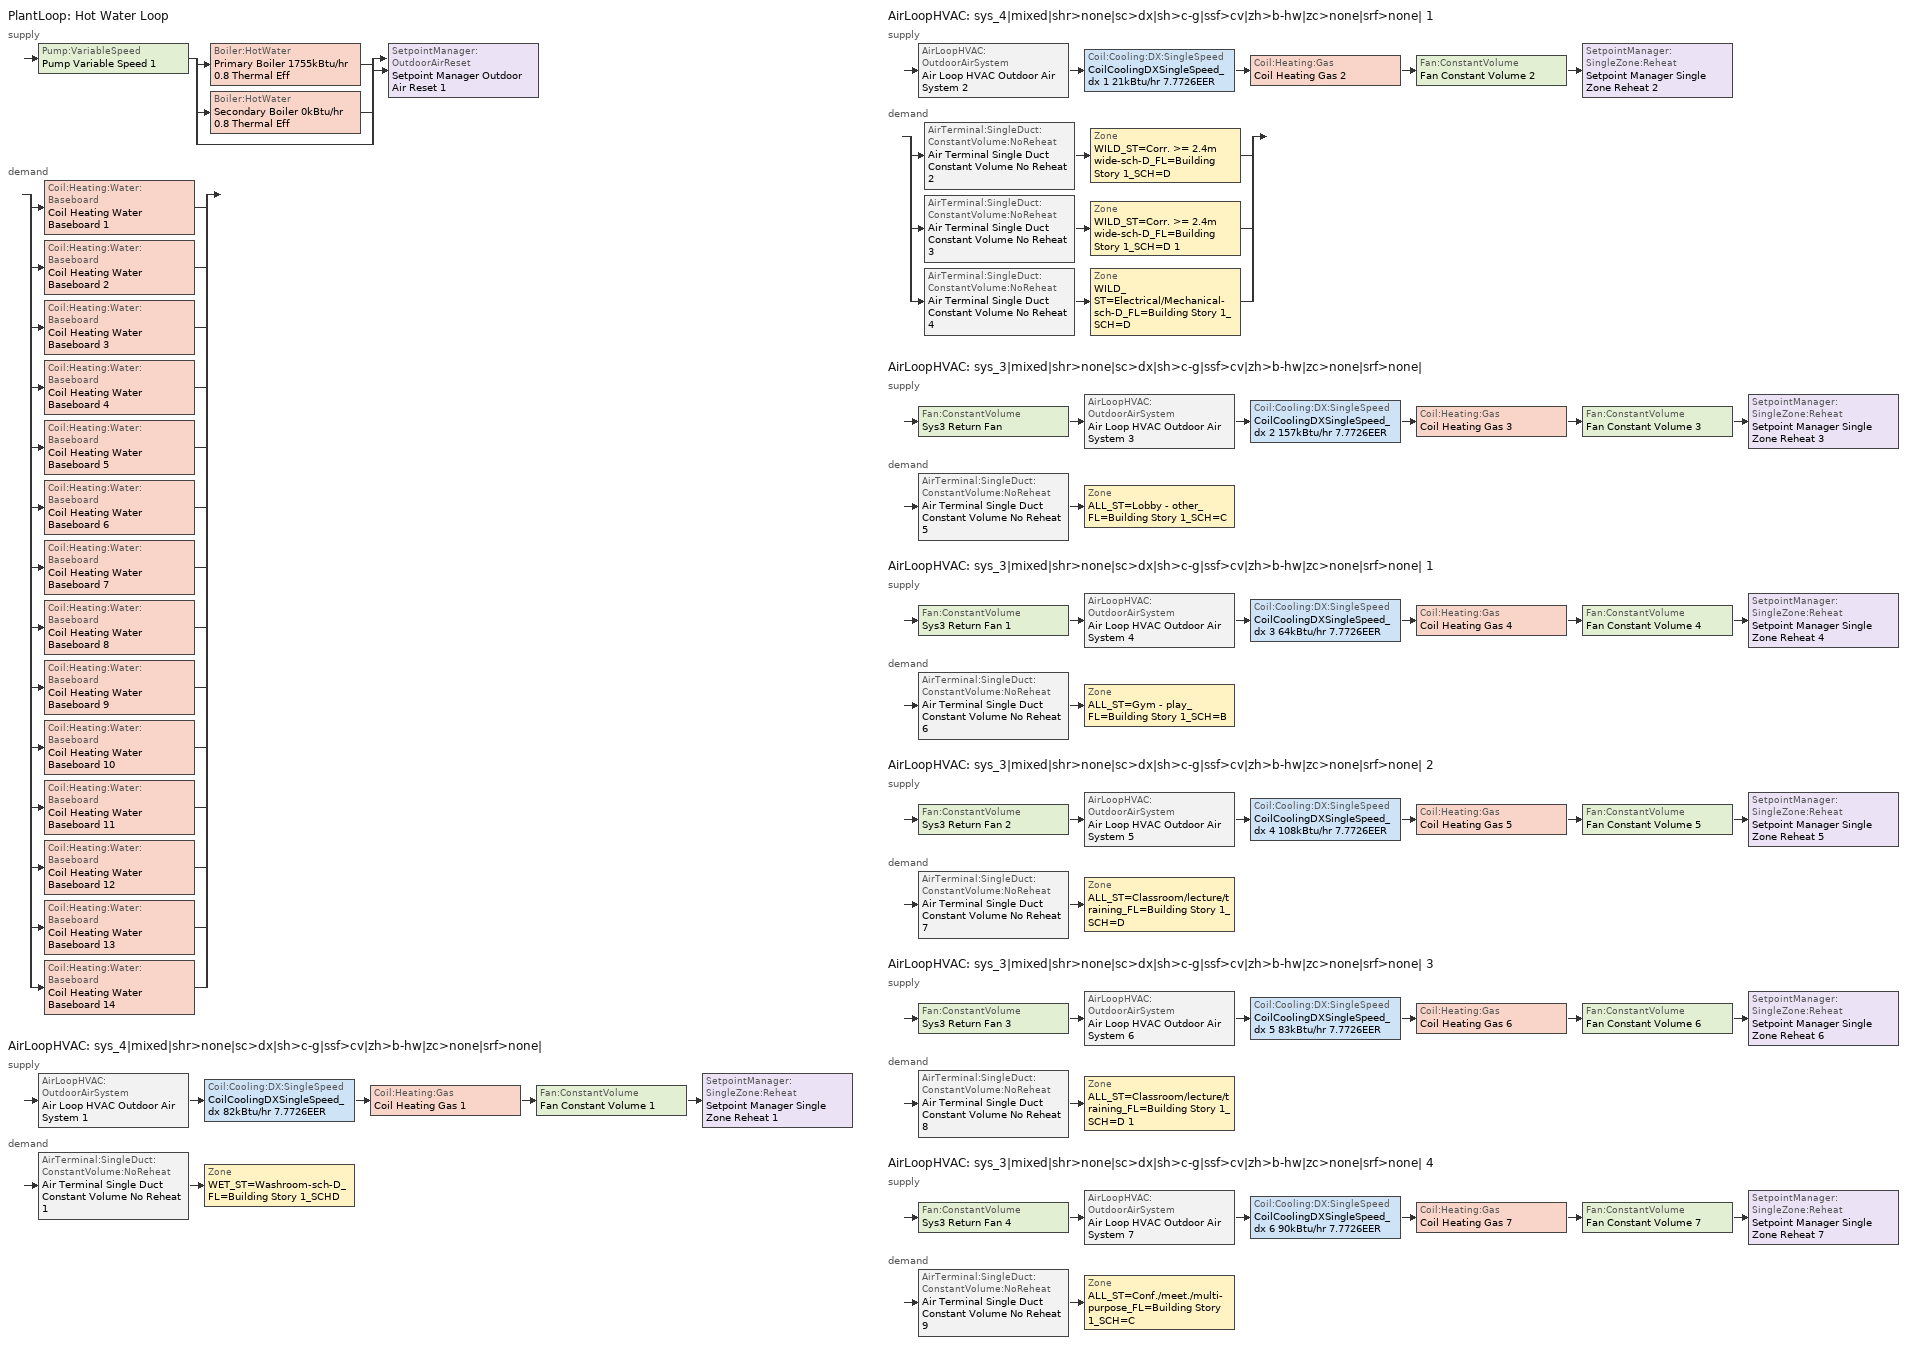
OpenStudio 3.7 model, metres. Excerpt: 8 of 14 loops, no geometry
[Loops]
PlantLoop 'Hot Water Loop'
 supply: Pump:VariableSpeed 'Pump Variable Speed 1' > split
  | Boiler:HotWater 'Primary Boiler 1755kBtu/hr 0.8 Thermal Eff'
  | Boiler:HotWater 'Secondary Boiler 0kBtu/hr 0.8 Thermal Eff'
  | bypass
  join > SetpointManager:OutdoorAirReset 'Setpoint Manager Outdoor Air Reset 1'
 demand: split
  | Coil:Heating:Water:Baseboard 'Coil Heating Water Baseboard 1'
  | Coil:Heating:Water:Baseboard 'Coil Heating Water Baseboard 2'
  | Coil:Heating:Water:Baseboard 'Coil Heating Water Baseboard 3'
  | Coil:Heating:Water:Baseboard 'Coil Heating Water Baseboard 4'
  | Coil:Heating:Water:Baseboard 'Coil Heating Water Baseboard 5'
  | Coil:Heating:Water:Baseboard 'Coil Heating Water Baseboard 6'
  | Coil:Heating:Water:Baseboard 'Coil Heating Water Baseboard 7'
  | Coil:Heating:Water:Baseboard 'Coil Heating Water Baseboard 8'
  | Coil:Heating:Water:Baseboard 'Coil Heating Water Baseboard 9'
  | Coil:Heating:Water:Baseboard 'Coil Heating Water Baseboard 10'
  | Coil:Heating:Water:Baseboard 'Coil Heating Water Baseboard 11'
  | Coil:Heating:Water:Baseboard 'Coil Heating Water Baseboard 12'
  | Coil:Heating:Water:Baseboard 'Coil Heating Water Baseboard 13'
  | Coil:Heating:Water:Baseboard 'Coil Heating Water Baseboard 14'
AirLoopHVAC 'sys_4|mixed|shr>none|sc>dx|sh>c-g|ssf>cv|zh>b-hw|zc>none|srf>none|'
 supply: AirLoopHVAC:OutdoorAirSystem 'Air Loop HVAC Outdoor Air System 1' > Coil:Cooling:DX:SingleSpeed 'CoilCoolingDXSingleSpeed_dx 82kBtu/hr 7.7726EER' > Coil:Heating:Gas 'Coil Heating Gas 1' > Fan:ConstantVolume 'Fan Constant Volume 1' > SetpointManager:SingleZone:Reheat 'Setpoint Manager Single Zone Reheat 1'
 demand: AirTerminal:SingleDuct:ConstantVolume:NoReheat 'Air Terminal Single Duct Constant Volume No Reheat 1' > Zone 'WET_ST=Washroom-sch-D_FL=Building Story 1_SCHD'
AirLoopHVAC 'sys_4|mixed|shr>none|sc>dx|sh>c-g|ssf>cv|zh>b-hw|zc>none|srf>none| 1'
 supply: AirLoopHVAC:OutdoorAirSystem 'Air Loop HVAC Outdoor Air System 2' > Coil:Cooling:DX:SingleSpeed 'CoilCoolingDXSingleSpeed_dx 1 21kBtu/hr 7.7726EER' > Coil:Heating:Gas 'Coil Heating Gas 2' > Fan:ConstantVolume 'Fan Constant Volume 2' > SetpointManager:SingleZone:Reheat 'Setpoint Manager Single Zone Reheat 2'
 demand: split
  | AirTerminal:SingleDuct:ConstantVolume:NoReheat 'Air Terminal Single Duct Constant Volume No Reheat 2' > Zone 'WILD_ST=Corr. >= 2.4m wide-sch-D_FL=Building Story 1_SCH=D'
  | AirTerminal:SingleDuct:ConstantVolume:NoReheat 'Air Terminal Single Duct Constant Volume No Reheat 3' > Zone 'WILD_ST=Corr. >= 2.4m wide-sch-D_FL=Building Story 1_SCH=D 1'
  | AirTerminal:SingleDuct:ConstantVolume:NoReheat 'Air Terminal Single Duct Constant Volume No Reheat 4' > Zone 'WILD_ST=Electrical/Mechanical-sch-D_FL=Building Story 1_SCH=D'
AirLoopHVAC 'sys_3|mixed|shr>none|sc>dx|sh>c-g|ssf>cv|zh>b-hw|zc>none|srf>none|'
 supply: Fan:ConstantVolume 'Sys3 Return Fan' > AirLoopHVAC:OutdoorAirSystem 'Air Loop HVAC Outdoor Air System 3' > Coil:Cooling:DX:SingleSpeed 'CoilCoolingDXSingleSpeed_dx 2 157kBtu/hr 7.7726EER' > Coil:Heating:Gas 'Coil Heating Gas 3' > Fan:ConstantVolume 'Fan Constant Volume 3' > SetpointManager:SingleZone:Reheat 'Setpoint Manager Single Zone Reheat 3'
 demand: AirTerminal:SingleDuct:ConstantVolume:NoReheat 'Air Terminal Single Duct Constant Volume No Reheat 5' > Zone 'ALL_ST=Lobby - other_FL=Building Story 1_SCH=C'
AirLoopHVAC 'sys_3|mixed|shr>none|sc>dx|sh>c-g|ssf>cv|zh>b-hw|zc>none|srf>none| 1'
 supply: Fan:ConstantVolume 'Sys3 Return Fan 1' > AirLoopHVAC:OutdoorAirSystem 'Air Loop HVAC Outdoor Air System 4' > Coil:Cooling:DX:SingleSpeed 'CoilCoolingDXSingleSpeed_dx 3 64kBtu/hr 7.7726EER' > Coil:Heating:Gas 'Coil Heating Gas 4' > Fan:ConstantVolume 'Fan Constant Volume 4' > SetpointManager:SingleZone:Reheat 'Setpoint Manager Single Zone Reheat 4'
 demand: AirTerminal:SingleDuct:ConstantVolume:NoReheat 'Air Terminal Single Duct Constant Volume No Reheat 6' > Zone 'ALL_ST=Gym - play_FL=Building Story 1_SCH=B'
AirLoopHVAC 'sys_3|mixed|shr>none|sc>dx|sh>c-g|ssf>cv|zh>b-hw|zc>none|srf>none| 2'
 supply: Fan:ConstantVolume 'Sys3 Return Fan 2' > AirLoopHVAC:OutdoorAirSystem 'Air Loop HVAC Outdoor Air System 5' > Coil:Cooling:DX:SingleSpeed 'CoilCoolingDXSingleSpeed_dx 4 108kBtu/hr 7.7726EER' > Coil:Heating:Gas 'Coil Heating Gas 5' > Fan:ConstantVolume 'Fan Constant Volume 5' > SetpointManager:SingleZone:Reheat 'Setpoint Manager Single Zone Reheat 5'
 demand: AirTerminal:SingleDuct:ConstantVolume:NoReheat 'Air Terminal Single Duct Constant Volume No Reheat 7' > Zone 'ALL_ST=Classroom/lecture/training_FL=Building Story 1_SCH=D'
AirLoopHVAC 'sys_3|mixed|shr>none|sc>dx|sh>c-g|ssf>cv|zh>b-hw|zc>none|srf>none| 3'
 supply: Fan:ConstantVolume 'Sys3 Return Fan 3' > AirLoopHVAC:OutdoorAirSystem 'Air Loop HVAC Outdoor Air System 6' > Coil:Cooling:DX:SingleSpeed 'CoilCoolingDXSingleSpeed_dx 5 83kBtu/hr 7.7726EER' > Coil:Heating:Gas 'Coil Heating Gas 6' > Fan:ConstantVolume 'Fan Constant Volume 6' > SetpointManager:SingleZone:Reheat 'Setpoint Manager Single Zone Reheat 6'
 demand: AirTerminal:SingleDuct:ConstantVolume:NoReheat 'Air Terminal Single Duct Constant Volume No Reheat 8' > Zone 'ALL_ST=Classroom/lecture/training_FL=Building Story 1_SCH=D 1'
AirLoopHVAC 'sys_3|mixed|shr>none|sc>dx|sh>c-g|ssf>cv|zh>b-hw|zc>none|srf>none| 4'
 supply: Fan:ConstantVolume 'Sys3 Return Fan 4' > AirLoopHVAC:OutdoorAirSystem 'Air Loop HVAC Outdoor Air System 7' > Coil:Cooling:DX:SingleSpeed 'CoilCoolingDXSingleSpeed_dx 6 90kBtu/hr 7.7726EER' > Coil:Heating:Gas 'Coil Heating Gas 7' > Fan:ConstantVolume 'Fan Constant Volume 7' > SetpointManager:SingleZone:Reheat 'Setpoint Manager Single Zone Reheat 7'
 demand: AirTerminal:SingleDuct:ConstantVolume:NoReheat 'Air Terminal Single Duct Constant Volume No Reheat 9' > Zone 'ALL_ST=Conf./meet./multi-purpose_FL=Building Story 1_SCH=C'
[Sizing:Zone] Zone Cooling Design Supply Air Temperature Input Method=TemperatureDifference; Zone Cooling Design Supply Air Temperature {C}=14; Zone Cooling Design Supply Air Temperature Difference {deltaC}=11; Zone Heating Design Supply Air Temperature Input Method=TemperatureDifference; Zone Heating Design Supply Air Temperature {C}=40; Zone Heating Design Supply Air Temperature Difference {deltaC}=21; Zone Cooling Design Supply Air Humidity Ratio {kg-H2O/kg-air}=0.0085; Zone Heating Design Supply Air Humidity Ratio {kg-H2O/kg-air}=0.008; Zone Heating Sizing Factor=1.3; Zone Cooling Sizing Factor=1.1; Cooling Design Air Flow Method=DesignDay; Heating Design Air Flow Method=DesignDay; Account for Dedicated Outdoor Air System=No; Dedicated Outdoor Air System Control Strategy=NeutralSupplyAir; Dedicated Outdoor Air Low Setpoint Temperature for Design {C}=autosize; Dedicated Outdoor Air High Setpoint Temperature for Design {C}=autosize; Zone Load Sizing Method=Sensible Load Only No Latent Load; Zone Latent Cooling Design Supply Air Humidity Ratio Input Method=HumidityRatioDifference; Zone Cooling Design Supply Air Humidity Ratio Difference {kgWater/kgDryAir}=0.005; Zone Latent Heating Design Supply Air Humidity Ratio Input Method=HumidityRatioDifference; Zone Humidification Design Supply Air Humidity Ratio Difference {kgWater/kgDryAir}=0.005
WET_ST=Washroom-sch-D_FL=Building Story 1_SCHD; ALL_ST=Lobby - other_FL=Building Story 1_SCH=C; ALL_ST=Gym - play_FL=Building Story 1_SCH=B; ALL_ST=Classroom/lecture/training_FL=Building Story 1_SCH=D; ALL_ST=Classroom/lecture/training_FL=Building Story 1_SCH=D 1; ALL_ST=Conf./meet./multi-purpose_FL=Building Story 1_SCH=C; WILD_ST=Corr. >= 2.4m wide-sch-D_FL=Building Story 1_SCH=D; WILD_ST=Corr. >= 2.4m wide-sch-D_FL=Building Story 1_SCH=D 1; WILD_ST=Electrical/Mechanical-sch-D_FL=Building Story 1_SCH=D
[Zone equipment]
WET_ST=Washroom-sch-D_FL=Building Story 1_SCHD: Air Terminal Single Duct Constant Volume No Reheat 1, Zone HVAC Baseboard Convective Water 1, Sys_4_zone_exhaust_fan
ALL_ST=Lobby - other_FL=Building Story 1_SCH=C: Air Terminal Single Duct Constant Volume No Reheat 5, Zone HVAC Baseboard Convective Water 5
ALL_ST=Gym - play_FL=Building Story 1_SCH=B: Air Terminal Single Duct Constant Volume No Reheat 6, Zone HVAC Baseboard Convective Water 6
ALL_ST=Classroom/lecture/training_FL=Building Story 1_SCH=D: Air Terminal Single Duct Constant Volume No Reheat 7, Zone HVAC Baseboard Convective Water 7
ALL_ST=Classroom/lecture/training_FL=Building Story 1_SCH=D 1: Air Terminal Single Duct Constant Volume No Reheat 8, Zone HVAC Baseboard Convective Water 8
ALL_ST=Conf./meet./multi-purpose_FL=Building Story 1_SCH=C: Air Terminal Single Duct Constant Volume No Reheat 9, Zone HVAC Baseboard Convective Water 9
WILD_ST=Corr. >= 2.4m wide-sch-D_FL=Building Story 1_SCH=D: Air Terminal Single Duct Constant Volume No Reheat 2, Zone HVAC Baseboard Convective Water 2, Sys_4_zone_exhaust_fan 1
WILD_ST=Corr. >= 2.4m wide-sch-D_FL=Building Story 1_SCH=D 1: Air Terminal Single Duct Constant Volume No Reheat 3, Zone HVAC Baseboard Convective Water 3, Sys_4_zone_exhaust_fan 2
WILD_ST=Electrical/Mechanical-sch-D_FL=Building Story 1_SCH=D: Air Terminal Single Duct Constant Volume No Reheat 4, Zone HVAC Baseboard Convective Water 4, Sys_4_zone_exhaust_fan 3
[PlantLoop]
Hot Water Loop: Fluid Type=Water; Glycol Concentration=0; Plant Loop Volume {m3}=Autocalculate; Load Distribution Scheme=Optimal
[Sizing:Plant]
Hot Water Loop: Loop Type=Heating; Design Loop Exit Temperature {C}=82; Loop Design Temperature Difference {deltaC}=16; Sizing Option=NonCoincident; Zone Timesteps in Averaging Window=1; Coincident Sizing Factor Mode=None
[Pump:VariableSpeed]
Pump Variable Speed 1: Motor Efficiency=0.895; Pump Control Type=Intermittent; Skin Loss Radiative Fraction=0.5; Design Power Sizing Method=PowerPerFlowPerPressure; Design Electric Power per Unit Flow Rate {W/(m3/s)}=348701.1; Design Shaft Power per Unit Flow Rate per Unit Head {W-s/m3-Pa}=1.28205; Design Minimum Flow Rate Fraction=0
[Boiler:HotWater] Fuel Type=NaturalGas; Nominal Thermal Efficiency=0.8; Normalized Boiler Efficiency Curve=BOILER-EFFFPLR-NECB2011; Water Outlet Upper Temperature Limit {C}=99; On Cycle Parasitic Electric Load {W}=0; Off Cycle Parasitic Fuel Load {W}=0; Sizing Factor=1
Name | Nominal Capacity {W} | Minimum Part Load Ratio | Boiler Flow Mode
Primary Boiler 1755kBtu/hr 0.8 Thermal Eff | 514331 | 0.25 | LeavingSetpointModulated
Secondary Boiler 0kBtu/hr 0.8 Thermal Eff | 0.001 |  | ConstantFlow
[SetpointManager:OutdoorAirReset]
Setpoint Manager Outdoor Air Reset 1: Control Variable=Temperature; Setpoint at Outdoor Low Temperature {C}=82; Outdoor Low Temperature {C}=-16; Setpoint at Outdoor High Temperature {C}=60; Outdoor High Temperature {C}=0; Setpoint Node or NodeList=Hot Water Loop Supply Outlet Node
[AirLoopHVAC] Design Supply Air Flow Rate {m3/s}=autosize; Design Return Air Flow Fraction of Supply Air Flow=1
Name | Availability Schedule
sys_4|mixed|shr>none|sc>dx|sh>c-g|ssf>cv|zh>b-hw|zc>none|srf>none| | sys_4|mixed|shr>none|sc>dx|sh>c-g|ssf>cv|zh>b-hw|zc>none|srf>none| Occ Sch
sys_4|mixed|shr>none|sc>dx|sh>c-g|ssf>cv|zh>b-hw|zc>none|srf>none| 1 | sys_4|mixed|shr>none|sc>dx|sh>c-g|ssf>cv|zh>b-hw|zc>none|srf>none| 1 Occ Sch
sys_3|mixed|shr>none|sc>dx|sh>c-g|ssf>cv|zh>b-hw|zc>none|srf>none| | sys_3|mixed|shr>none|sc>dx|sh>c-g|ssf>cv|zh>b-hw|zc>none|srf>none| Occ Sch
sys_3|mixed|shr>none|sc>dx|sh>c-g|ssf>cv|zh>b-hw|zc>none|srf>none| 1 | sys_3|mixed|shr>none|sc>dx|sh>c-g|ssf>cv|zh>b-hw|zc>none|srf>none| 1 Occ Sch
sys_3|mixed|shr>none|sc>dx|sh>c-g|ssf>cv|zh>b-hw|zc>none|srf>none| 2 | sys_3|mixed|shr>none|sc>dx|sh>c-g|ssf>cv|zh>b-hw|zc>none|srf>none| 2 Occ Sch
sys_3|mixed|shr>none|sc>dx|sh>c-g|ssf>cv|zh>b-hw|zc>none|srf>none| 3 | sys_3|mixed|shr>none|sc>dx|sh>c-g|ssf>cv|zh>b-hw|zc>none|srf>none| 3 Occ Sch
sys_3|mixed|shr>none|sc>dx|sh>c-g|ssf>cv|zh>b-hw|zc>none|srf>none| 4 | sys_3|mixed|shr>none|sc>dx|sh>c-g|ssf>cv|zh>b-hw|zc>none|srf>none| 4 Occ Sch
[Sizing:System] Design Outdoor Air Flow Rate {m3/s}=Autosize; Central Heating Maximum System Air Flow Ratio=1; Preheat Design Temperature {C}=7; Preheat Design Humidity Ratio {kg-H2O/kg-Air}=0.008; Precool Design Temperature {C}=13; Precool Design Humidity Ratio {kg-H2O/kg-Air}=0.008; Central Cooling Design Supply Air Temperature {C}=13; Central Heating Design Supply Air Temperature {C}=43; Sizing Option=NonCoincident; 100% Outdoor Air in Cooling=No; 100% Outdoor Air in Heating=No; Central Cooling Design Supply Air Humidity Ratio {kg-H2O/kg-Air}=0.0085; Central Heating Design Supply Air Humidity Ratio {kg-H2O/kg-Air}=0.008; Cooling Design Air Flow Method=DesignDay; Cooling Design Air Flow Rate {m3/s}=0; Heating Design Air Flow Method=DesignDay; Heating Design Air Flow Rate {m3/s}=0; System Outdoor Air Method=ZoneSum; Zone Maximum Outdoor Air Fraction=1; Cooling Supply Air Flow Rate Per Floor Area {m3/s-m2}=0.00996765; Cooling Fraction of Autosized Cooling Supply Air Flow Rate=1; Cooling Supply Air Flow Rate Per Unit Cooling Capacity {m3/s-W}=3.94755e-05; Heating Supply Air Flow Rate Per Floor Area {m3/s-m2}=0.00996765; Heating Fraction of Autosized Heating Supply Air Flow Rate=1; Heating Fraction of Autosized Cooling Supply Air Flow Rate=1; Heating Supply Air Flow Rate Per Unit Heating Capacity {m3/s-W}=3.15882e-05; Cooling Design Capacity Method=CoolingDesignCapacity; Cooling Design Capacity {W}=autosize; Cooling Design Capacity Per Floor Area {W/m2}=234.7; Fraction of Autosized Cooling Design Capacity=1; Heating Design Capacity Method=HeatingDesignCapacity; Heating Design Capacity {W}=autosize; Heating Design Capacity Per Floor Area {W/m2}=157; Fraction of Autosized Heating Design Capacity=1; Central Cooling Capacity Control Method=OnOff; Occupant Diversity=autosize
Name | Type of Load to Size On
sys_4|mixed|shr>none|sc>dx|sh>c-g|ssf>cv|zh>b-hw|zc>none|srf>none|; sys_4|mixed|shr>none|sc>dx|sh>c-g|ssf>cv|zh>b-hw|zc>none|srf>none| 1 | VentilationRequirement
sys_3|mixed|shr>none|sc>dx|sh>c-g|ssf>cv|zh>b-hw|zc>none|srf>none|; sys_3|mixed|shr>none|sc>dx|sh>c-g|ssf>cv|zh>b-hw|zc>none|srf>none| 1; sys_3|mixed|shr>none|sc>dx|sh>c-g|ssf>cv|zh>b-hw|zc>none|srf>none| 2; sys_3|mixed|shr>none|sc>dx|sh>c-g|ssf>cv|zh>b-hw|zc>none|srf>none| 3; sys_3|mixed|shr>none|sc>dx|sh>c-g|ssf>cv|zh>b-hw|zc>none|srf>none| 4 | Sensible
[Fan:ConstantVolume] Availability Schedule=Always On Discrete; Maximum Flow Rate {m3/s}=AutoSize
Name | Fan Total Efficiency | Pressure Rise {Pa} | Motor Efficiency
Fan Constant Volume 1; Fan Constant Volume 2; Fan Constant Volume 3; Fan Constant Volume 4; Fan Constant Volume 5; Fan Constant Volume 6; Fan Constant Volume 7 | 0.39975 | 640 | 0.615
Sys3 Return Fan; Sys3 Return Fan 1; Sys3 Return Fan 2; Sys3 Return Fan 3; Sys3 Return Fan 4 | 0.25 | 150 | 0.385
[Coil:Heating:Gas] Availability Schedule=Always On Discrete; Gas Burner Efficiency=0.8; Nominal Capacity {W}=AutoSize; On Cycle Parasitic Electric Load {W}=0; Part Load Fraction Correlation Curve=FURNACE-EFFPLR-NECB2011; Off Cycle Parasitic Gas Load {W}=0
Coil Heating Gas 1; Coil Heating Gas 2; Coil Heating Gas 3; Coil Heating Gas 4; Coil Heating Gas 5; Coil Heating Gas 6; Coil Heating Gas 7
[Coil:Cooling:DX:SingleSpeed] Availability Schedule=Always On Discrete; Rated Total Cooling Capacity {W}=autosize; Rated Sensible Heat Ratio=autosize; Rated COP {W/W}=2.72491; Rated Air Flow Rate {m3/s}=autosize; Rated Evaporator Fan Power Per Volume Flow Rate 2017 {W/(m3/s)}=773.3; Rated Evaporator Fan Power Per Volume Flow Rate 2023 {W/(m3/s)}=934.4; Total Cooling Capacity Function of Temperature Curve=DXCOOL-NECB2011-REF-CAPFT; Total Cooling Capacity Function of Flow Fraction Curve=DXCOOL-NECB2011-REF-CAPFFLOW; Energy Input Ratio Function of Temperature Curve=DXCOOL-NECB2011-REF-COOLEIRFT; Energy Input Ratio Function of Flow Fraction Curve=DXCOOL-NECB2011-REF-COOLEIRFFLOW; Part Load Fraction Correlation Curve=DXCOOL-NECB2011-REF-COOLPLFFPLR; Minimum Outdoor Dry-Bulb Temperature for Compressor Operation {C}=-25; Nominal Time for Condensate Removal to Begin {s}=0; Ratio of Initial Moisture Evaporation Rate and Steady State Latent Capacity=0; Maximum Cycling Rate {cycles/hr}=0; Latent Capacity Time Constant {s}=0; Condenser Type=AirCooled; Evaporative Condenser Effectiveness=0.9; Evaporative Condenser Air Flow Rate {m3/s}=autosize; Evaporative Condenser Pump Rated Power Consumption {W}=autosize; Crankcase Heater Capacity {W}=0; Maximum Outdoor Dry-Bulb Temperature for Crankcase Heater Operation {C}=10; Basin Heater Capacity {W/K}=0; Basin Heater Setpoint Temperature {C}=2
CoilCoolingDXSingleSpeed_dx 82kBtu/hr 7.7726EER; CoilCoolingDXSingleSpeed_dx 1 21kBtu/hr 7.7726EER; CoilCoolingDXSingleSpeed_dx 2 157kBtu/hr 7.7726EER; CoilCoolingDXSingleSpeed_dx 3 64kBtu/hr 7.7726EER; CoilCoolingDXSingleSpeed_dx 4 108kBtu/hr 7.7726EER; CoilCoolingDXSingleSpeed_dx 5 83kBtu/hr 7.7726EER; CoilCoolingDXSingleSpeed_dx 6 90kBtu/hr 7.7726EER
[Controller:OutdoorAir] Minimum Outdoor Air Flow Rate {m3/s}=autosize; Maximum Outdoor Air Flow Rate {m3/s}=Autosize; Economizer Control Action Type=ModulateFlow; Lockout Type=NoLockout; Minimum Limit Type=FixedMinimum; High Humidity Control=No; Heat Recovery Bypass Control Type=BypassWhenWithinEconomizerLimits; Economizer Operation Staging=InterlockedWithMechanicalCooling
Name | Economizer Control Type | Economizer Maximum Limit Dry-Bulb Temperature {C} | Economizer Maximum Limit Enthalpy {J/kg} | Economizer Minimum Limit Dry-Bulb Temperature {C} | Minimum Outdoor Air Schedule | Controller Mechanical Ventilation
Controller Outdoor Air 1 | NoEconomizer | 28 | 64000 | -100 | sys_4|mixed|shr>none|sc>dx|sh>c-g|ssf>cv|zh>b-hw|zc>none|srf>none| Occ Sch | Controller Mechanical Ventilation 1
Controller Outdoor Air 2 | NoEconomizer | 28 | 64000 | -100 | sys_4|mixed|shr>none|sc>dx|sh>c-g|ssf>cv|zh>b-hw|zc>none|srf>none| 1 Occ Sch | Controller Mechanical Ventilation 2
Controller Outdoor Air 3 | DifferentialEnthalpy |  |  |  | sys_3|mixed|shr>none|sc>dx|sh>c-g|ssf>cv|zh>b-hw|zc>none|srf>none| Occ Sch | Controller Mechanical Ventilation 3
Controller Outdoor Air 4 | NoEconomizer | 28 | 64000 | -100 | sys_3|mixed|shr>none|sc>dx|sh>c-g|ssf>cv|zh>b-hw|zc>none|srf>none| 1 Occ Sch | Controller Mechanical Ventilation 4
Controller Outdoor Air 5 | DifferentialEnthalpy |  |  |  | sys_3|mixed|shr>none|sc>dx|sh>c-g|ssf>cv|zh>b-hw|zc>none|srf>none| 2 Occ Sch | Controller Mechanical Ventilation 5
Controller Outdoor Air 6 | DifferentialEnthalpy |  |  |  | sys_3|mixed|shr>none|sc>dx|sh>c-g|ssf>cv|zh>b-hw|zc>none|srf>none| 3 Occ Sch | Controller Mechanical Ventilation 6
Controller Outdoor Air 7 | DifferentialEnthalpy |  |  |  | sys_3|mixed|shr>none|sc>dx|sh>c-g|ssf>cv|zh>b-hw|zc>none|srf>none| 4 Occ Sch | Controller Mechanical Ventilation 7
[Controller:MechanicalVentilation] Availability Schedule=Always On Discrete; System Outdoor Air Method=ZoneSum
Controller Mechanical Ventilation 1; Controller Mechanical Ventilation 2; Controller Mechanical Ventilation 3; Controller Mechanical Ventilation 4; Controller Mechanical Ventilation 5; Controller Mechanical Ventilation 6; Controller Mechanical Ventilation 7
[AirLoopHVAC:OutdoorAirSystem]
Name | Controller
Air Loop HVAC Outdoor Air System 1 | Controller Outdoor Air 1
Air Loop HVAC Outdoor Air System 2 | Controller Outdoor Air 2
Air Loop HVAC Outdoor Air System 3 | Controller Outdoor Air 3
Air Loop HVAC Outdoor Air System 4 | Controller Outdoor Air 4
Air Loop HVAC Outdoor Air System 5 | Controller Outdoor Air 5
Air Loop HVAC Outdoor Air System 6 | Controller Outdoor Air 6
Air Loop HVAC Outdoor Air System 7 | Controller Outdoor Air 7
[SetpointManager:SingleZone:Reheat] Minimum Supply Air Temperature {C}=13; Maximum Supply Air Temperature {C}=43
Name | Control Zone | Setpoint Node or NodeList
Setpoint Manager Single Zone Reheat 1 | WET_ST=Washroom-sch-D_FL=Building Story 1_SCHD | sys_4|mixed|shr>none|sc>dx|sh>c-g|ssf>cv|zh>b-hw|zc>none|srf>none| Supply Outlet Node
Setpoint Manager Single Zone Reheat 2 | WILD_ST=Corr. >= 2.4m wide-sch-D_FL=Building Story 1_SCH=D | sys_4|mixed|shr>none|sc>dx|sh>c-g|ssf>cv|zh>b-hw|zc>none|srf>none| 1 Supply Outlet Node
Setpoint Manager Single Zone Reheat 3 | ALL_ST=Lobby - other_FL=Building Story 1_SCH=C | sys_3|mixed|shr>none|sc>dx|sh>c-g|ssf>cv|zh>b-hw|zc>none|srf>none| Supply Outlet Node
Setpoint Manager Single Zone Reheat 4 | ALL_ST=Gym - play_FL=Building Story 1_SCH=B | sys_3|mixed|shr>none|sc>dx|sh>c-g|ssf>cv|zh>b-hw|zc>none|srf>none| 1 Supply Outlet Node
Setpoint Manager Single Zone Reheat 5 | ALL_ST=Classroom/lecture/training_FL=Building Story 1_SCH=D | sys_3|mixed|shr>none|sc>dx|sh>c-g|ssf>cv|zh>b-hw|zc>none|srf>none| 2 Supply Outlet Node
Setpoint Manager Single Zone Reheat 6 | ALL_ST=Classroom/lecture/training_FL=Building Story 1_SCH=D 1 | sys_3|mixed|shr>none|sc>dx|sh>c-g|ssf>cv|zh>b-hw|zc>none|srf>none| 3 Supply Outlet Node
Setpoint Manager Single Zone Reheat 7 | ALL_ST=Conf./meet./multi-purpose_FL=Building Story 1_SCH=C | sys_3|mixed|shr>none|sc>dx|sh>c-g|ssf>cv|zh>b-hw|zc>none|srf>none| 4 Supply Outlet Node
[AirTerminal:SingleDuct:ConstantVolume:NoReheat] Availability Schedule=Always On Discrete; Maximum Air Flow Rate {m3/s}=AutoSize
Air Terminal Single Duct Constant Volume No Reheat 1; Air Terminal Single Duct Constant Volume No Reheat 2; Air Terminal Single Duct Constant Volume No Reheat 3; Air Terminal Single Duct Constant Volume No Reheat 4; Air Terminal Single Duct Constant Volume No Reheat 5; Air Terminal Single Duct Constant Volume No Reheat 6; Air Terminal Single Duct Constant Volume No Reheat 7; Air Terminal Single Duct Constant Volume No Reheat 8; Air Terminal Single Duct Constant Volume No Reheat 9
[Coil:Heating:Water:Baseboard] Heating Design Capacity Method=HeatingDesignCapacity; Heating Design Capacity {W}=autosize; Heating Design Capacity Per Floor Area {W/m2}=0; Fraction of Autosized Heating Design Capacity=0.8
Coil Heating Water Baseboard 1; Coil Heating Water Baseboard 2; Coil Heating Water Baseboard 3; Coil Heating Water Baseboard 4; Coil Heating Water Baseboard 5; Coil Heating Water Baseboard 6; Coil Heating Water Baseboard 7; Coil Heating Water Baseboard 8; Coil Heating Water Baseboard 9; Coil Heating Water Baseboard 10; Coil Heating Water Baseboard 11; Coil Heating Water Baseboard 12; Coil Heating Water Baseboard 13; Coil Heating Water Baseboard 14
[ZoneHVAC:Baseboard:Convective:Water] Availability Schedule=Always On Discrete
Name | Heating Coil
Zone HVAC Baseboard Convective Water 1 | Coil Heating Water Baseboard 1
Zone HVAC Baseboard Convective Water 2 | Coil Heating Water Baseboard 2
Zone HVAC Baseboard Convective Water 3 | Coil Heating Water Baseboard 3
Zone HVAC Baseboard Convective Water 4 | Coil Heating Water Baseboard 4
Zone HVAC Baseboard Convective Water 5 | Coil Heating Water Baseboard 5
Zone HVAC Baseboard Convective Water 6 | Coil Heating Water Baseboard 6
Zone HVAC Baseboard Convective Water 7 | Coil Heating Water Baseboard 7
Zone HVAC Baseboard Convective Water 8 | Coil Heating Water Baseboard 8
Zone HVAC Baseboard Convective Water 9 | Coil Heating Water Baseboard 9
Zone HVAC Baseboard Convective Water 10 | Coil Heating Water Baseboard 10
Zone HVAC Baseboard Convective Water 11 | Coil Heating Water Baseboard 11
Zone HVAC Baseboard Convective Water 12 | Coil Heating Water Baseboard 12
Zone HVAC Baseboard Convective Water 13 | Coil Heating Water Baseboard 13
Zone HVAC Baseboard Convective Water 14 | Coil Heating Water Baseboard 14
[Fan:ZoneExhaust] Fan Total Efficiency=0.25; Pressure Rise {Pa}=125; System Availability Manager Coupling Mode=Coupled
Name | Maximum Flow Rate {m3/s}
Sys_4_zone_exhaust_fan | 0
Sys_4_zone_exhaust_fan 1 | 0.146304
Sys_4_zone_exhaust_fan 2 | 0.138684
Sys_4_zone_exhaust_fan 3 | 0.064008
[AvailabilityManager:NightCycle] Applicability Schedule=Always On Discrete; Control Type=CycleOnAny; Thermostat Tolerance {deltaC}=1; Cycling Run Time {s}=3600
Availability Manager Night Cycle 1; Availability Manager Night Cycle 2; Availability Manager Night Cycle 3; Availability Manager Night Cycle 4; Availability Manager Night Cycle 5; Availability Manager Night Cycle 6; Availability Manager Night Cycle 7; Availability Manager Night Cycle 8; Availability Manager Night Cycle 9; Availability Manager Night Cycle 10; Availability Manager Night Cycle 11; Availability Manager Night Cycle 12
[EnergyManagementSystem:Sensor] Output Variable or Output Meter Index Key=Environment; Output Variable or Output Meter=Site Outdoor Air Drybulb Temperature
OAT; OAT_1
[EnergyManagementSystem:Actuator] Actuated Component Type=Schedule:Year; Actuated Component Control Type=Schedule Value
Name | Actuated Component
sys3mixedshrnonescdxshcgssfcvzhbhwzcnonesrfnone7HtgSch0; sys3mixedshrnonescdxshcgssfcvzhbhwzcnonesrfnone9HtgSch0 | NECB-D-Thermostat Setpoint-Heating
sys3mixedshrnonescdxshcgssfcvzhbhwzcnonesrfnone7ClgSch0; sys3mixedshrnonescdxshcgssfcvzhbhwzcnonesrfnone9ClgSch0 | NECB-D-Thermostat Setpoint-Cooling
[EnergyManagementSystem:Program]
sys3mixedshrnonescdxshcgssfcvzhbhwzcnonesrfnone7OptimumStartProg0: IF DaylightSavings==0 && DayOfWeek>1 && Hour==5 && OAT<23.9 && OAT>1.7; SET sys3mixedshrnonescdxshcgssfcvzhbhwzcnonesrfnone7ClgSch0 = 29.4; SET sys3mixedshrnonescdxshcgssfcvzhbhwzcnonesrfnone7HtgSch0 = 15.6; ELSEIF DaylightSavings==0 && DayOfWeek==1 && Hour==7 && OAT<23.9 && OAT>1.7; SET sys3mixedshrnonescdxshcgssfcvzhbhwzcnonesrfnone7ClgSch0 = 29.4; SET sys3mixedshrnonescdxshcgssfcvzhbhwzcnonesrfnone7HtgSch0 = 15.6; ELSEIF DaylightSavings==1 && DayOfWeek>1 && Hour==4 && OAT<23.9 && OAT>1.7; SET sys3mixedshrnonescdxshcgssfcvzhbhwzcnonesrfnone7ClgSch0 = 29.4; SET sys3mixedshrnonescdxshcgssfcvzhbhwzcnonesrfnone7HtgSch0 = 15.6; ELSEIF DaylightSavings==1 && DayOfWeek==1 && Hour==6 && OAT<23.9 && OAT>1.7; SET sys3mixedshrnonescdxshcgssfcvzhbhwzcnonesrfnone7ClgSch0 = 29.4; SET sys3mixedshrnonescdxshcgssfcvzhbhwzcnonesrfnone7HtgSch0 = 15.6; ELSE; SET sys3mixedshrnonescdxshcgssfcvzhbhwzcnonesrfnone7ClgSch0 = NULL; SET sys3mixedshrnonescdxshcgssfcvzhbhwzcnonesrfnone7HtgSch0 = NULL; ENDIF
sys3mixedshrnonescdxshcgssfcvzhbhwzcnonesrfnone9OptimumStartProg0: IF DaylightSavings==0 && DayOfWeek>1 && Hour==5 && OAT_1<23.9 && OAT_1>1.7; SET sys3mixedshrnonescdxshcgssfcvzhbhwzcnonesrfnone9ClgSch0 = 29.4; SET sys3mixedshrnonescdxshcgssfcvzhbhwzcnonesrfnone9HtgSch0 = 15.6; ELSEIF DaylightSavings==0 && DayOfWeek==1 && Hour==7 && OAT_1<23.9 && OAT_1>1.7; SET sys3mixedshrnonescdxshcgssfcvzhbhwzcnonesrfnone9ClgSch0 = 29.4; SET sys3mixedshrnonescdxshcgssfcvzhbhwzcnonesrfnone9HtgSch0 = 15.6; ELSEIF DaylightSavings==1 && DayOfWeek>1 && Hour==4 && OAT_1<23.9 && OAT_1>1.7; SET sys3mixedshrnonescdxshcgssfcvzhbhwzcnonesrfnone9ClgSch0 = 29.4; SET sys3mixedshrnonescdxshcgssfcvzhbhwzcnonesrfnone9HtgSch0 = 15.6; ELSEIF DaylightSavings==1 && DayOfWeek==1 && Hour==6 && OAT_1<23.9 && OAT_1>1.7; SET sys3mixedshrnonescdxshcgssfcvzhbhwzcnonesrfnone9ClgSch0 = 29.4; SET sys3mixedshrnonescdxshcgssfcvzhbhwzcnonesrfnone9HtgSch0 = 15.6; ELSE; SET sys3mixedshrnonescdxshcgssfcvzhbhwzcnonesrfnone9ClgSch0 = NULL; SET sys3mixedshrnonescdxshcgssfcvzhbhwzcnonesrfnone9HtgSch0 = NULL; ENDIF
[EnergyManagementSystem:ProgramCallingManager]
sys3mixedshrnonescdxshcgssfcvzhbhwzcnonesrfnone7OptimumStartCallingManager0: BeginTimestepBeforePredictor; sys3mixedshrnonescdxshcgssfcvzhbhwzcnonesrfnone7OptimumStartProg0
sys3mixedshrnonescdxshcgssfcvzhbhwzcnonesrfnone9OptimumStartCallingManager0: BeginTimestepBeforePredictor; sys3mixedshrnonescdxshcgssfcvzhbhwzcnonesrfnone9OptimumStartProg0
[Schedule:Ruleset]
Name | Default Day Schedule | Summer Design Day Schedule | Winter Design Day Schedule
NECB-D-Thermostat Setpoint-Heating | NECB-D-Thermostat Setpoint-Heating Default
NECB-D-Thermostat Setpoint-Cooling | NECB-D-Thermostat Setpoint-Cooling Default
sys_3|mixed|shr>none|sc>dx|sh>c-g|ssf>cv|zh>b-hw|zc>none|srf>none| Occ Sch | sys_3|mixed|shr>none|sc>dx|sh>c-g|ssf>cv|zh>b-hw|zc>none|srf>none| Occ Sch Default | sys_3|mixed|shr>none|sc>dx|sh>c-g|ssf>cv|zh>b-hw|zc>none|srf>none| Occ Sch Summer Design Day | sys_3|mixed|shr>none|sc>dx|sh>c-g|ssf>cv|zh>b-hw|zc>none|srf>none| Occ Sch Winter Design Day
sys_3|mixed|shr>none|sc>dx|sh>c-g|ssf>cv|zh>b-hw|zc>none|srf>none| 1 Occ Sch | sys_3|mixed|shr>none|sc>dx|sh>c-g|ssf>cv|zh>b-hw|zc>none|srf>none| 1 Occ Sch Default | sys_3|mixed|shr>none|sc>dx|sh>c-g|ssf>cv|zh>b-hw|zc>none|srf>none| 1 Occ Sch Summer Design Day | sys_3|mixed|shr>none|sc>dx|sh>c-g|ssf>cv|zh>b-hw|zc>none|srf>none| 1 Occ Sch Winter Design Day
sys_3|mixed|shr>none|sc>dx|sh>c-g|ssf>cv|zh>b-hw|zc>none|srf>none| 2 Occ Sch | sys_3|mixed|shr>none|sc>dx|sh>c-g|ssf>cv|zh>b-hw|zc>none|srf>none| 2 Occ Sch Default | sys_3|mixed|shr>none|sc>dx|sh>c-g|ssf>cv|zh>b-hw|zc>none|srf>none| 2 Occ Sch Summer Design Day | sys_3|mixed|shr>none|sc>dx|sh>c-g|ssf>cv|zh>b-hw|zc>none|srf>none| 2 Occ Sch Winter Design Day
sys_3|mixed|shr>none|sc>dx|sh>c-g|ssf>cv|zh>b-hw|zc>none|srf>none| 3 Occ Sch | sys_3|mixed|shr>none|sc>dx|sh>c-g|ssf>cv|zh>b-hw|zc>none|srf>none| 3 Occ Sch Default | sys_3|mixed|shr>none|sc>dx|sh>c-g|ssf>cv|zh>b-hw|zc>none|srf>none| 3 Occ Sch Summer Design Day | sys_3|mixed|shr>none|sc>dx|sh>c-g|ssf>cv|zh>b-hw|zc>none|srf>none| 3 Occ Sch Winter Design Day
sys_3|mixed|shr>none|sc>dx|sh>c-g|ssf>cv|zh>b-hw|zc>none|srf>none| 4 Occ Sch | sys_3|mixed|shr>none|sc>dx|sh>c-g|ssf>cv|zh>b-hw|zc>none|srf>none| 4 Occ Sch Default | sys_3|mixed|shr>none|sc>dx|sh>c-g|ssf>cv|zh>b-hw|zc>none|srf>none| 4 Occ Sch Summer Design Day | sys_3|mixed|shr>none|sc>dx|sh>c-g|ssf>cv|zh>b-hw|zc>none|srf>none| 4 Occ Sch Winter Design Day
sys_4|mixed|shr>none|sc>dx|sh>c-g|ssf>cv|zh>b-hw|zc>none|srf>none| Occ Sch | sys_4|mixed|shr>none|sc>dx|sh>c-g|ssf>cv|zh>b-hw|zc>none|srf>none| Occ Sch Default | sys_4|mixed|shr>none|sc>dx|sh>c-g|ssf>cv|zh>b-hw|zc>none|srf>none| Occ Sch Summer Design Day | sys_4|mixed|shr>none|sc>dx|sh>c-g|ssf>cv|zh>b-hw|zc>none|srf>none| Occ Sch Winter Design Day
sys_4|mixed|shr>none|sc>dx|sh>c-g|ssf>cv|zh>b-hw|zc>none|srf>none| 1 Occ Sch | sys_4|mixed|shr>none|sc>dx|sh>c-g|ssf>cv|zh>b-hw|zc>none|srf>none| 1 Occ Sch Default | sys_4|mixed|shr>none|sc>dx|sh>c-g|ssf>cv|zh>b-hw|zc>none|srf>none| 1 Occ Sch Summer Design Day | sys_4|mixed|shr>none|sc>dx|sh>c-g|ssf>cv|zh>b-hw|zc>none|srf>none| 1 Occ Sch Winter Design Day
[Schedule:Day]
NECB-D-Thermostat Setpoint-Heating Default; NECB-D-Thermostat Setpoint-Heating Default|Wkdy Day: 7, 0, 18, 8, 0, 20, 23, 0, 22, 24, 0, 18
NECB-D-Thermostat Setpoint-Heating Sat Day; NECB-D-Thermostat Setpoint-Heating Sun|Hol Day: 24, 0, 18
NECB-D-Thermostat Setpoint-Cooling Default; NECB-D-Thermostat Setpoint-Cooling Default|Wkdy Day: 7, 0, 35, 23, 0, 24, 24, 0, 35
NECB-D-Thermostat Setpoint-Cooling Sat Day; NECB-D-Thermostat Setpoint-Cooling Sun|Hol Day: 24, 0, 35
sys_3|mixed|shr>none|sc>dx|sh>c-g|ssf>cv|zh>b-hw|zc>none|srf>none| Occ Sch Default; sys_3|mixed|shr>none|sc>dx|sh>c-g|ssf>cv|zh>b-hw|zc>none|srf>none| 4 Occ Sch Default: 9, 0, 0, 21, 0, 1, 24, 0, 0
sys_3|mixed|shr>none|sc>dx|sh>c-g|ssf>cv|zh>b-hw|zc>none|srf>none| Occ Sch Winter Design Day; sys_3|mixed|shr>none|sc>dx|sh>c-g|ssf>cv|zh>b-hw|zc>none|srf>none| Occ Sch Summer Design Day; sys_3|mixed|shr>none|sc>dx|sh>c-g|ssf>cv|zh>b-hw|zc>none|srf>none| 1 Occ Sch Winter Design Day; sys_3|mixed|shr>none|sc>dx|sh>c-g|ssf>cv|zh>b-hw|zc>none|srf>none| 1 Occ Sch Summer Design Day; sys_3|mixed|shr>none|sc>dx|sh>c-g|ssf>cv|zh>b-hw|zc>none|srf>none| 2 Occ Sch Winter Design Day; sys_3|mixed|shr>none|sc>dx|sh>c-g|ssf>cv|zh>b-hw|zc>none|srf>none| 2 Occ Sch Summer Design Day; sys_3|mixed|shr>none|sc>dx|sh>c-g|ssf>cv|zh>b-hw|zc>none|srf>none| 3 Occ Sch Winter Design Day; sys_3|mixed|shr>none|sc>dx|sh>c-g|ssf>cv|zh>b-hw|zc>none|srf>none| 3 Occ Sch Summer Design Day; sys_3|mixed|shr>none|sc>dx|sh>c-g|ssf>cv|zh>b-hw|zc>none|srf>none| 4 Occ Sch Winter Design Day; sys_3|mixed|shr>none|sc>dx|sh>c-g|ssf>cv|zh>b-hw|zc>none|srf>none| 4 Occ Sch Summer Design Day; sys_4|mixed|shr>none|sc>dx|sh>c-g|ssf>cv|zh>b-hw|zc>none|srf>none| Occ Sch Winter Design Day; sys_4|mixed|shr>none|sc>dx|sh>c-g|ssf>cv|zh>b-hw|zc>none|srf>none| Occ Sch Summer Design Day; sys_4|mixed|shr>none|sc>dx|sh>c-g|ssf>cv|zh>b-hw|zc>none|srf>none| 1 Occ Sch Winter Design Day; sys_4|mixed|shr>none|sc>dx|sh>c-g|ssf>cv|zh>b-hw|zc>none|srf>none| 1 Occ Sch Summer Design Day: 24, 0, 1
Schedule Day 59; Schedule Day 64: 11, 0, 0, 19, 0, 1, 24, 0, 0
sys_3|mixed|shr>none|sc>dx|sh>c-g|ssf>cv|zh>b-hw|zc>none|srf>none| 1 Occ Sch Default: 1, 0, 1, 10, 0, 0, 24, 0, 1
Schedule Day 60: 1, 0, 0, 2, 0, 1, 11, 0, 0, 23, 0, 1, 24, 0, 0
Schedule Day 61: 2, 0, 1, 10, 0, 0, 24, 0, 1
sys_3|mixed|shr>none|sc>dx|sh>c-g|ssf>cv|zh>b-hw|zc>none|srf>none| 2 Occ Sch Default; sys_3|mixed|shr>none|sc>dx|sh>c-g|ssf>cv|zh>b-hw|zc>none|srf>none| 3 Occ Sch Default; sys_4|mixed|shr>none|sc>dx|sh>c-g|ssf>cv|zh>b-hw|zc>none|srf>none| Occ Sch Default; sys_4|mixed|shr>none|sc>dx|sh>c-g|ssf>cv|zh>b-hw|zc>none|srf>none| 1 Occ Sch Default: 9, 0, 0, 18, 0, 1, 19, 0, 0, 22, 0, 1, 24, 0, 0
Schedule Day 62; Schedule Day 63; Schedule Day 71; Schedule Day 72: 24, 0, 0
[Schedule:Rule] Date Specification Type=DateRange; Start Month=1; End Month=12
Name | Schedule Ruleset | Rule Order | Day Schedule | Apply Monday | Apply Tuesday | Apply Wednesday | Apply Thursday | Apply Friday | Start Day | End Day | Apply Saturday | Apply Sunday
Schedule Rule 11 | NECB-D-Thermostat Setpoint-Heating | 2 | NECB-D-Thermostat Setpoint-Heating Default|Wkdy Day | Yes | Yes | Yes | Yes | Yes | 1 | 31
Schedule Rule 12 | NECB-D-Thermostat Setpoint-Heating | 1 | NECB-D-Thermostat Setpoint-Heating Sat Day |  |  |  |  |  | 1 | 31 | Yes
Schedule Rule 13 | NECB-D-Thermostat Setpoint-Heating | 0 | NECB-D-Thermostat Setpoint-Heating Sun|Hol Day |  |  |  |  |  | 1 | 31 |  | Yes
Schedule Rule 14 | NECB-D-Thermostat Setpoint-Cooling | 2 | NECB-D-Thermostat Setpoint-Cooling Default|Wkdy Day | Yes | Yes | Yes | Yes | Yes | 1 | 31
Schedule Rule 15 | NECB-D-Thermostat Setpoint-Cooling | 1 | NECB-D-Thermostat Setpoint-Cooling Sat Day |  |  |  |  |  | 1 | 31 | Yes
Schedule Rule 16 | NECB-D-Thermostat Setpoint-Cooling | 0 | NECB-D-Thermostat Setpoint-Cooling Sun|Hol Day |  |  |  |  |  | 1 | 31 |  | Yes
Schedule Rule 74 | sys_3|mixed|shr>none|sc>dx|sh>c-g|ssf>cv|zh>b-hw|zc>none|srf>none| Occ Sch | 0 | Schedule Day 59 |  |  |  |  |  | 1 | 31 |  | Yes
Schedule Rule 75 | sys_3|mixed|shr>none|sc>dx|sh>c-g|ssf>cv|zh>b-hw|zc>none|srf>none| 1 Occ Sch | 1 | Schedule Day 60 |  |  |  |  |  | 1 | 31 |  | Yes
Schedule Rule 76 | sys_3|mixed|shr>none|sc>dx|sh>c-g|ssf>cv|zh>b-hw|zc>none|srf>none| 1 Occ Sch | 0 | Schedule Day 61 |  |  |  |  |  | 7 | 30 | Yes
Schedule Rule 77 | sys_3|mixed|shr>none|sc>dx|sh>c-g|ssf>cv|zh>b-hw|zc>none|srf>none| 2 Occ Sch | 0 | Schedule Day 62 |  |  |  |  |  | 1 | 31 | Yes | Yes
Schedule Rule 78 | sys_3|mixed|shr>none|sc>dx|sh>c-g|ssf>cv|zh>b-hw|zc>none|srf>none| 3 Occ Sch | 0 | Schedule Day 63 |  |  |  |  |  | 1 | 31 | Yes | Yes
Schedule Rule 79 | sys_3|mixed|shr>none|sc>dx|sh>c-g|ssf>cv|zh>b-hw|zc>none|srf>none| 4 Occ Sch | 0 | Schedule Day 64 |  |  |  |  |  | 1 | 31 |  | Yes
Schedule Rule 86 | sys_4|mixed|shr>none|sc>dx|sh>c-g|ssf>cv|zh>b-hw|zc>none|srf>none| Occ Sch | 0 | Schedule Day 71 |  |  |  |  |  | 1 | 31 | Yes | Yes
Schedule Rule 87 | sys_4|mixed|shr>none|sc>dx|sh>c-g|ssf>cv|zh>b-hw|zc>none|srf>none| 1 Occ Sch | 0 | Schedule Day 72 |  |  |  |  |  | 1 | 31 | Yes | Yes
[Schedule:Constant]
Always On Discrete: Value=1
[Curve:Biquadratic] Minimum Value of x=13; Maximum Value of x=24; Minimum Value of y=24; Maximum Value of y=46
Name | Coefficient1 Constant | Coefficient2 x | Coefficient3 x**2 | Coefficient4 y | Coefficient5 y**2 | Coefficient6 x*y
DXCOOL-NECB2011-REF-CAPFT | 0.867905 | 0.0142459 | 0.00055436 | -0.0075575 | 3.3e-05 | -0.0001918
DXCOOL-NECB2011-REF-COOLEIRFT | 0.114171 | 0.0281822 | -0.0004199 | 0.0214108 | 0.000161028 | -0.000679104
[Curve:Quadratic] Minimum Value of x=0.5; Maximum Value of x=1.5
Name | Coefficient1 Constant | Coefficient2 x | Coefficient3 x**2
DXCOOL-NECB2011-REF-CAPFFLOW | 0.8 | 0.2 | 0
DXCOOL-NECB2011-REF-COOLEIRFFLOW | 1.1552 | -0.1808 | 0.0256
[Curve:Cubic] Maximum Value of x=1
Name | Coefficient1 Constant | Coefficient2 x | Coefficient3 x**2 | Coefficient4 x**3 | Minimum Value of x
DXCOOL-NECB2011-REF-COOLPLFFPLR | 0.0277 | 4.9151 | -8.184 | 4.2702 | 0.7
BOILER-EFFFPLR-NECB2011 | 0.3831 | 2.0567 | -2.6469 | 1.2148 | 0
FURNACE-EFFPLR-NECB2011 | 0.722 | 0.8211 | -1.0396 | 0.5 | 0
